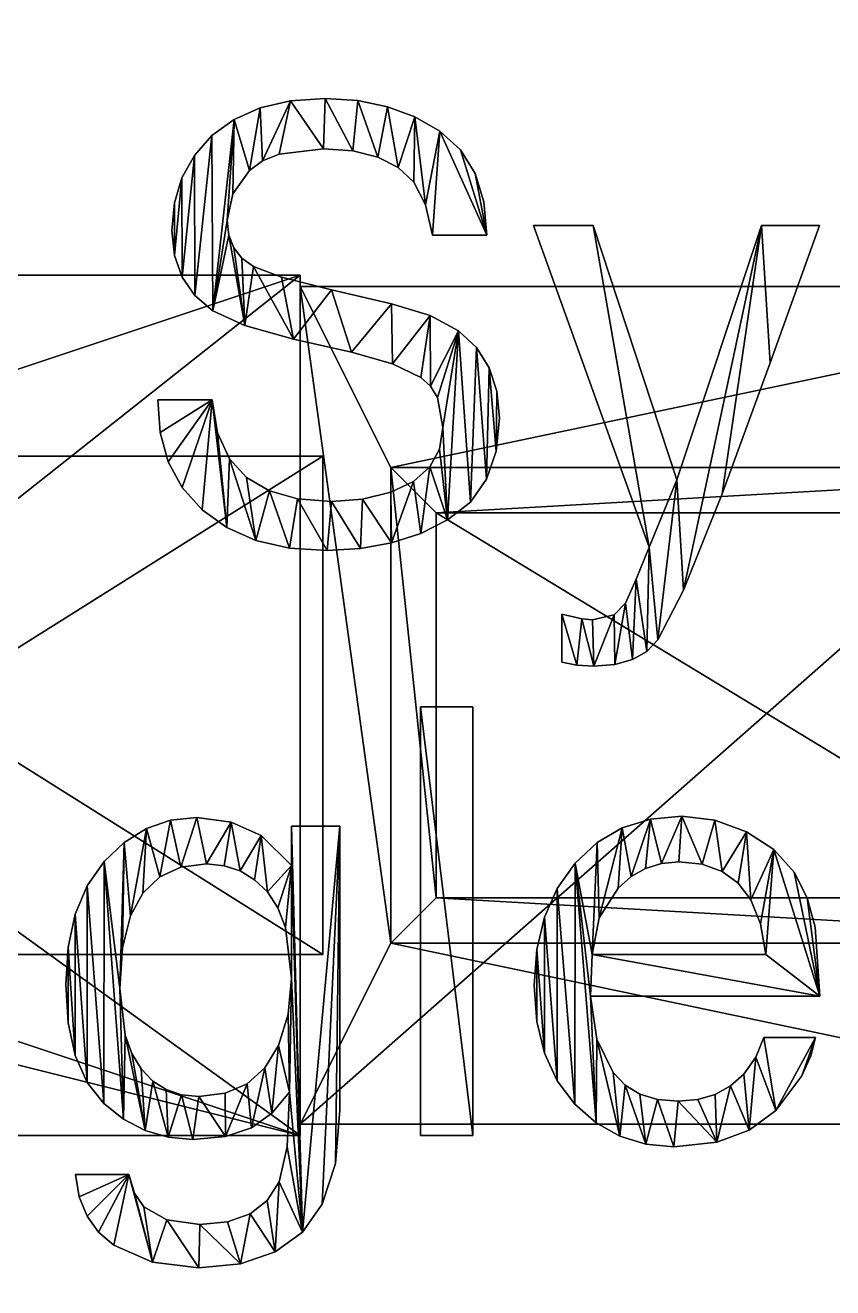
# Model space of a CAD drawing. Extents: x 12 to 260, y 24 to 184.
# Drawn here: x 50.24 to 68.06, y 84.11 to 111.98 of the extents above; entities that cross this region are included whole.
import ezdxf

# ---------------------------------------------------------------- set-up
doc = ezdxf.new("R2010")
doc.units = 0
doc.layers.get('0').update_dxf_attribs({"color": 13, "linetype": 'CONTINUOUS'})

# ---------------------------------------------------------------- blocks, each defined once
blk = doc.blocks.new('BUILD_BOX')
at = {"color": 254}
mesh = blk.add_polyface(dxfattribs=at)
corners = [(248.92, 0), (0, 160.02), (0, 0), (248.92, 160.02)]
mesh.append_faces([[corners[k] for k in face] for face in [(0, 1, 2), (1, 0, 3)]], dxfattribs={"vtx0": -1, "color": 254})
blk = doc.blocks.new('3D_PRINTER_BUILD_VOLUME')
blk.add_blockref('BUILD_BOX', (0, 0))
blk = doc.blocks.new('GROUP_1')
for p, q in [((0, 18.5, 2), (21, 18.5, 2)), ((0, 0, 2), (0, 18.5, 2)), ((0, 18.5), (21, 18.5)), ((0, 18.5), (0, 18.5, 2)), ((0, 0), (0, 18.5)), ((21, 18.5, 2), (21, 0, 2)), ((21, 18.5), (21, 18.5, 2)), ((21, 18.5), (21, 0)), ((2, 14.5, 2), (20.5, 14.5, 2)), ((2, 4, 2), (2, 14.5, 2)), ((2, 14.5, 3), (20.5, 14.5, 3)), ((2, 4, 3), (2, 14.5, 3)), ((2, 14.5, 2), (2, 14.5, 3)), ((20.5, 14.5, 2), (20.5, 4, 2)), ((20.5, 14.5, 3), (20.5, 4, 3)), ((20.5, 14.5, 2), (20.5, 14.5, 3)), ((3, 13.5, 3), (17, 13.5, 3)), ((3, 13.5, 3), (3, 13.5, 4.5)), ((3, 13.5, 4.5), (17, 13.5, 4.5)), ((3, 5, 3), (3, 13.5, 3)), ((3, 5, 4.5), (3, 13.5, 4.5)), ((17, 13.5, 3), (17, 13.5, 4.5)), ((17, 13.5, 3), (17, 5, 3)), ((17, 13.5, 4.5), (17, 5, 4.5)), ((20, 13.5, 5), (18, 13.5, 5)), ((18, 13.5, 5), (18, 6, 5)), ((18, 13.5, 3), (18, 6, 3)), ((18, 13.5, 3), (18, 13.5, 5)), ((20, 13.5, 3), (18, 13.5, 3)), ((20, 6, 5), (20, 13.5, 5)), ((20, 13.5, 3), (20, 13.5, 5)), ((20, 6, 3), (20, 13.5, 3)), ((18, 6, 5), (20, 6, 5)), ((18, 6, 3), (18, 6, 5)), ((18, 6, 3), (20, 6, 3)), ((20, 6, 3), (20, 6, 5)), ((17, 5, 3), (3, 5, 3)), ((17, 5, 4.5), (3, 5, 4.5)), ((3, 5, 3), (3, 5, 4.5)), ((17, 5, 3), (17, 5, 4.5)), ((20.5, 4, 2), (2, 4, 2)), ((20.5, 4, 3), (2, 4, 3)), ((2, 4, 2), (2, 4, 3)), ((20.5, 4, 2), (20.5, 4, 3)), ((21, 0, 2), (0, 0, 2)), ((21, 0), (0, 0)), ((0, 0), (0, 0, 2)), ((21, 0), (21, 0, 2))]:
    blk.add_line(p, q)
mesh = blk.add_polyface()
corners = [(0, 0, 2), (2, 4, 2), (0, 18.5, 2), (21, 0, 2), (20.5, 4, 2), (20.5, 14.5, 2), (2, 14.5, 2), (21, 18.5, 2)]
mesh.append_faces([[corners[k] for k in face] for face in [(0, 1, 2), (1, 3, 4), (4, 3, 5), (2, 6, 7), (6, 2, 1), (7, 5, 3)]], dxfattribs={"vtx0": -1, "vtx1": -1})
mesh.append_faces([[corners[k] for k in face] for face in [(1, 0, 3), (7, 6, 5)]], dxfattribs={"vtx0": -1, "vtx2": -1})
mesh = blk.add_polyface()
corners = [(0, 18.5, 2), (21, 18.5), (0, 18.5), (21, 18.5, 2)]
mesh.append_faces([[corners[k] for k in face] for face in [(0, 1, 2), (1, 0, 3)]], dxfattribs={"vtx0": -1})
mesh = blk.add_polyface()
corners = [(0, 18.5, 2), (0, 0), (0, 0, 2), (0, 18.5)]
mesh.append_faces([[corners[k] for k in face] for face in [(0, 1, 2), (1, 0, 3)]], dxfattribs={"vtx0": -1})
mesh = blk.add_polyface()
corners = [(21, 18.5), (0, 0), (0, 18.5), (21, 0)]
mesh.append_faces([[corners[k] for k in face] for face in [(0, 1, 2), (1, 0, 3)]], dxfattribs={"vtx0": -1})
mesh = blk.add_polyface()
corners = [(21, 18.5), (21, 0, 2), (21, 0), (21, 18.5, 2)]
mesh.append_faces([[corners[k] for k in face] for face in [(0, 1, 2), (1, 0, 3)]], dxfattribs={"vtx0": -1})
mesh = blk.add_polyface()
corners = [(2, 4, 3), (3, 5, 3), (2, 14.5, 3), (20.5, 4, 3), (17, 5, 3), (18, 6, 3), (17, 13.5, 3), (20, 6, 3), (20, 13.5, 3), (3, 13.5, 3), (20.5, 14.5, 3), (18, 13.5, 3)]
mesh.append_faces([[corners[k] for k in face] for face in [(0, 1, 2), (1, 3, 4), (4, 5, 6), (5, 3, 7), (7, 3, 8), (2, 9, 10), (9, 2, 1), (11, 6, 5), (10, 8, 3)]], dxfattribs={"vtx0": -1, "vtx1": -1})
mesh.append_faces([[corners[k] for k in face] for face in [(4, 3, 5), (10, 6, 11)]], dxfattribs={"vtx0": -1, "vtx1": -1, "vtx2": -1})
mesh.append_faces([[corners[k] for k in face] for face in [(1, 0, 3), (10, 9, 6), (10, 11, 8)]], dxfattribs={"vtx0": -1, "vtx2": -1})
mesh = blk.add_polyface()
corners = [(2, 14.5, 3), (20.5, 14.5, 2), (2, 14.5, 2), (20.5, 14.5, 3)]
mesh.append_faces([[corners[k] for k in face] for face in [(0, 1, 2), (1, 0, 3)]], dxfattribs={"vtx0": -1})
mesh = blk.add_polyface()
corners = [(2, 14.5, 3), (2, 4, 2), (2, 4, 3), (2, 14.5, 2)]
mesh.append_faces([[corners[k] for k in face] for face in [(0, 1, 2), (1, 0, 3)]], dxfattribs={"vtx0": -1})
mesh = blk.add_polyface()
corners = [(20.5, 14.5, 2), (20.5, 4, 3), (20.5, 4, 2), (20.5, 14.5, 3)]
mesh.append_faces([[corners[k] for k in face] for face in [(0, 1, 2), (1, 0, 3)]], dxfattribs={"vtx0": -1})
mesh = blk.add_polyface()
corners = [(3, 13.5, 4.5), (17, 13.5, 3), (3, 13.5, 3), (17, 13.5, 4.5)]
mesh.append_faces([[corners[k] for k in face] for face in [(0, 1, 2), (1, 0, 3)]], dxfattribs={"vtx0": -1})
mesh = blk.add_polyface()
corners = [(3, 13.5, 4.5), (3, 5, 3), (3, 5, 4.5), (3, 13.5, 3)]
mesh.append_faces([[corners[k] for k in face] for face in [(0, 1, 2), (1, 0, 3)]], dxfattribs={"vtx0": -1})
mesh = blk.add_polyface()
corners = [(17, 5, 4.5), (3, 13.5, 4.5), (3, 5, 4.5), (17, 13.5, 4.5)]
mesh.append_faces([[corners[k] for k in face] for face in [(0, 1, 2), (1, 0, 3)]], dxfattribs={"vtx0": -1})
mesh = blk.add_polyface()
corners = [(17, 13.5, 3), (17, 5, 4.5), (17, 5, 3), (17, 13.5, 4.5)]
mesh.append_faces([[corners[k] for k in face] for face in [(0, 1, 2), (1, 0, 3)]], dxfattribs={"vtx0": -1})
mesh = blk.add_polyface()
corners = [(20, 6, 5), (18, 13.5, 5), (18, 6, 5), (20, 13.5, 5)]
mesh.append_faces([[corners[k] for k in face] for face in [(0, 1, 2), (1, 0, 3)]], dxfattribs={"vtx0": -1})
mesh = blk.add_polyface()
corners = [(18, 13.5, 5), (18, 6, 3), (18, 6, 5), (18, 13.5, 3)]
mesh.append_faces([[corners[k] for k in face] for face in [(0, 1, 2), (1, 0, 3)]], dxfattribs={"vtx0": -1})
mesh = blk.add_polyface()
corners = [(18, 13.5, 5), (20, 13.5, 3), (18, 13.5, 3), (20, 13.5, 5)]
mesh.append_faces([[corners[k] for k in face] for face in [(0, 1, 2), (1, 0, 3)]], dxfattribs={"vtx0": -1})
mesh = blk.add_polyface()
corners = [(20, 13.5, 3), (20, 6, 5), (20, 6, 3), (20, 13.5, 5)]
mesh.append_faces([[corners[k] for k in face] for face in [(0, 1, 2), (1, 0, 3)]], dxfattribs={"vtx0": -1})
mesh = blk.add_polyface()
corners = [(20, 6, 5), (18, 6, 3), (20, 6, 3), (18, 6, 5)]
mesh.append_faces([[corners[k] for k in face] for face in [(0, 1, 2), (1, 0, 3)]], dxfattribs={"vtx0": -1})
mesh = blk.add_polyface()
corners = [(17, 5, 4.5), (3, 5, 3), (17, 5, 3), (3, 5, 4.5)]
mesh.append_faces([[corners[k] for k in face] for face in [(0, 1, 2), (1, 0, 3)]], dxfattribs={"vtx0": -1})
mesh = blk.add_polyface()
corners = [(20.5, 4, 3), (2, 4, 2), (20.5, 4, 2), (2, 4, 3)]
mesh.append_faces([[corners[k] for k in face] for face in [(0, 1, 2), (1, 0, 3)]], dxfattribs={"vtx0": -1})
mesh = blk.add_polyface()
corners = [(21, 0, 2), (0, 0), (21, 0), (0, 0, 2)]
mesh.append_faces([[corners[k] for k in face] for face in [(0, 1, 2), (1, 0, 3)]], dxfattribs={"vtx0": -1})
blk = doc.blocks.new('GROUP_2')
at = {"color": 178}
for p, q in [((23.79, 22.846, 0.051), (24.553, 22.897, 0.051)), ((24.553, 22.897, 0.051), (25.269, 22.852, 0.051)), ((22.54, 22.437, 0.051), (23.119, 22.692, 0.051)), ((23.119, 22.692, 0.051), (23.79, 22.846, 0.051)), ((25.269, 22.852, 0.051), (25.929, 22.717, 0.051)), ((25.929, 22.717, 0.051), (26.533, 22.493, 0.051)), ((22.053, 22.079, 0.051), (22.54, 22.437, 0.051)), ((26.533, 22.493, 0.051), (27.082, 22.179, 0.051)), ((21.667, 21.641, 0.051), (22.053, 22.079, 0.051)), ((27.082, 22.179, 0.051), (27.537, 21.766, 0.051)), ((24.514, 21.789, 0.051), (23.54, 21.67, 0.051)), ((25.165, 21.743, 0.051), (24.514, 21.789, 0.051)), ((25.714, 21.604, 0.051), (25.165, 21.743, 0.051)), ((27.537, 21.766, 0.051), (27.862, 21.245, 0.051)), ((21.391, 21.146, 0.051), (21.667, 21.641, 0.051)), ((23.172, 21.521, 0.051), (22.884, 21.312, 0.051)), ((23.54, 21.67, 0.051), (23.172, 21.521, 0.051)), ((26.161, 21.372, 0.051), (25.714, 21.604, 0.051)), ((22.884, 21.312, 0.051), (22.512, 20.797, 0.051)), ((26.505, 21.048, 0.051), (26.161, 21.372, 0.051)), ((27.862, 21.245, 0.051), (28.057, 20.617, 0.051)), ((21.226, 20.594, 0.051), (21.391, 21.146, 0.051)), ((26.766, 20.554, 0.051), (26.505, 21.048, 0.051)), ((22.512, 20.797, 0.051), (22.388, 20.204, 0.051)), ((21.17, 19.985, 0.051), (21.226, 20.594, 0.051)), ((26.917, 19.882, 0.051), (26.766, 20.554, 0.051)), ((28.057, 20.617, 0.051), (28.122, 19.882, 0.051)), ((22.388, 20.204, 0.051), (22.424, 19.879, 0.051)), ((31.704, 12.995, 0.051), (29.153, 20.094, 0.051)), ((29.153, 20.094, 0.051), (30.467, 20.094, 0.051)), ((30.467, 20.094, 0.051), (32.316, 14.477, 0.051)), ((32.316, 14.477, 0.051), (34.178, 20.094, 0.051)), ((34.178, 20.094, 0.051), (35.46, 20.094, 0.051)), ((21.227, 19.432, 0.051), (21.17, 19.985, 0.051)), ((22.424, 19.879, 0.051), (22.533, 19.602, 0.051)), ((28.122, 19.882, 0.051), (26.917, 19.882, 0.051)), ((22.533, 19.602, 0.051), (22.714, 19.371, 0.051)), ((21.396, 18.953, 0.051), (21.227, 19.432, 0.051)), ((22.714, 19.371, 0.051), (22.968, 19.186, 0.051)), ((21.678, 18.546, 0.051), (21.396, 18.953, 0.051)), ((22.072, 18.213, 0.051), (21.678, 18.546, 0.051)), ((26.866, 18.109, 0.051), (27.497, 17.769, 0.051)), ((27.497, 17.769, 0.051), (27.892, 17.399, 0.051)), ((27.892, 17.399, 0.051), (28.174, 16.955, 0.051)), ((26.877, 16.546, 0.051), (26.666, 16.738, 0.051)), ((28.174, 16.955, 0.051), (28.343, 16.436, 0.051)), ((27.028, 16.298, 0.051), (26.877, 16.546, 0.051)), ((20.909, 15.521, 0.051), (20.855, 16.248, 0.051)), ((20.855, 16.248, 0.051), (22.06, 16.248, 0.051)), ((22.06, 16.248, 0.051), (22.177, 15.519, 0.051)), ((27.149, 15.636, 0.051), (27.028, 16.298, 0.051)), ((28.343, 16.436, 0.051), (28.399, 15.842, 0.051)), ((27.077, 15.16, 0.051), (27.149, 15.636, 0.051)), ((28.399, 15.842, 0.051), (28.328, 15.112, 0.051)), ((21.09, 14.874, 0.051), (20.909, 15.521, 0.051)), ((22.177, 15.519, 0.051), (22.44, 14.94, 0.051)), ((26.862, 14.763, 0.051), (27.077, 15.16, 0.051)), ((28.328, 15.112, 0.051), (28.113, 14.494, 0.051)), ((21.398, 14.307, 0.051), (21.09, 14.874, 0.051)), ((22.44, 14.94, 0.051), (22.819, 14.529, 0.051)), ((22.819, 14.529, 0.051), (23.321, 14.235, 0.051)), ((26.504, 14.445, 0.051), (26.862, 14.763, 0.051)), ((21.834, 13.819, 0.051), (21.398, 14.307, 0.051)), ((23.321, 14.235, 0.051), (23.944, 14.059, 0.051)), ((26.002, 14.206, 0.051), (26.504, 14.445, 0.051)), ((28.113, 14.494, 0.051), (27.756, 13.988, 0.051)), ((23.944, 14.059, 0.051), (24.688, 14, 0.051)), ((24.688, 14, 0.051), (25.377, 14.051, 0.051)), ((25.377, 14.051, 0.051), (26.002, 14.206, 0.051)), ((27.756, 13.988, 0.051), (27.255, 13.594, 0.051)), ((22.381, 13.425, 0.051), (21.834, 13.819, 0.051)), ((23.024, 13.143, 0.051), (22.381, 13.425, 0.051)), ((27.255, 13.594, 0.051), (26.661, 13.298, 0.051)), ((23.763, 12.974, 0.051), (23.024, 13.143, 0.051)), ((26.661, 13.298, 0.051), (26.019, 13.087, 0.051)), ((24.598, 12.917, 0.051), (23.763, 12.974, 0.051)), ((25.332, 12.96, 0.051), (24.598, 12.917, 0.051)), ((26.019, 13.087, 0.051), (25.332, 12.96, 0.051)), ((31.414, 12.286, 0.051), (31.704, 12.995, 0.051)), ((31.182, 11.758, 0.051), (31.414, 12.286, 0.051)), ((30.928, 11.497, 0.051), (31.182, 11.758, 0.051)), ((29.778, 10.456, 0.051), (29.778, 11.513, 0.051)), ((29.778, 11.513, 0.051), (30.216, 11.41, 0.051)), ((30.454, 11.391, 0.051), (30.928, 11.497, 0.051)), ((30.216, 11.41, 0.051), (30.454, 11.391, 0.051)), ((31.897, 10.946, 0.051), (31.654, 10.692, 0.051)), ((31.654, 10.692, 0.051), (31.337, 10.511, 0.051)), ((30.103, 10.385, 0.051), (29.778, 10.456, 0.051)), ((30.48, 10.366, 0.051), (30.103, 10.385, 0.051)), ((30.945, 10.402, 0.051), (30.48, 10.366, 0.051)), ((31.337, 10.511, 0.051), (30.945, 10.402, 0.051)), ((26.653, 9.464, 0.051), (27.813, 9.464, 0.051)), ((26.653, 0, 0.051), (26.653, 9.464, 0.051)), ((27.813, 9.464, 0.051), (27.813, 0, 0.051)), ((21.141, 6.962, 0.051), (21.718, 7.022, 0.051)), ((21.718, 7.022, 0.051), (22.479, 6.923, 0.051)), ((31.109, 6.795, 0.051), (31.733, 6.99, 0.051)), ((31.733, 6.99, 0.051), (32.426, 7.055, 0.051)), ((32.426, 7.055, 0.051), (33.149, 6.968, 0.051)), ((20.118, 6.475, 0.051), (20.608, 6.779, 0.051)), ((20.608, 6.779, 0.051), (21.141, 6.962, 0.051)), ((22.479, 6.923, 0.051), (23.136, 6.623, 0.051)), ((23.806, 5.966, 0.051), (23.806, 6.836, 0.051)), ((23.806, 6.836, 0.051), (24.875, 6.836, 0.051)), ((30.554, 6.471, 0.051), (31.109, 6.795, 0.051)), ((33.149, 6.968, 0.051), (33.85, 6.71, 0.051)), ((33.85, 6.71, 0.051), (34.457, 6.315, 0.051)), ((19.673, 6.05, 0.051), (20.118, 6.475, 0.051)), ((23.136, 6.623, 0.051), (23.806, 5.966, 0.051)), ((30.068, 6.017, 0.051), (30.554, 6.471, 0.051)), ((34.457, 6.315, 0.051), (34.9, 5.818, 0.051)), ((19.302, 5.516, 0.051), (19.673, 6.05, 0.051)), ((21.367, 5.926, 0.051), (20.9, 5.711, 0.051)), ((21.931, 5.998, 0.051), (21.367, 5.926, 0.051)), ((22.322, 5.959, 0.051), (21.931, 5.998, 0.051)), ((22.677, 5.843, 0.051), (22.322, 5.959, 0.051)), ((29.673, 5.46, 0.051), (30.068, 6.017, 0.051)), ((31.621, 5.899, 0.051), (31.302, 5.719, 0.051)), ((31.972, 6.007, 0.051), (31.621, 5.899, 0.051)), ((32.355, 6.043, 0.051), (31.972, 6.007, 0.051)), ((32.873, 5.991, 0.051), (32.355, 6.043, 0.051)), ((33.31, 5.834, 0.051), (32.873, 5.991, 0.051)), ((20.9, 5.711, 0.051), (20.53, 5.353, 0.051)), ((22.995, 5.65, 0.051), (22.677, 5.843, 0.051)), ((23.278, 5.38, 0.051), (22.995, 5.65, 0.051)), ((31.302, 5.719, 0.051), (31.015, 5.467, 0.051)), ((33.668, 5.572, 0.051), (33.31, 5.834, 0.051)), ((34.9, 5.818, 0.051), (35.19, 5.252, 0.051)), ((19.037, 4.887, 0.051), (19.302, 5.516, 0.051)), ((20.53, 5.353, 0.051), (20.256, 4.851, 0.051)), ((23.509, 5.029, 0.051), (23.278, 5.38, 0.051)), ((29.392, 4.824, 0.051), (29.673, 5.46, 0.051)), ((31.015, 5.467, 0.051), (30.601, 4.812, 0.051)), ((33.946, 5.206, 0.051), (33.668, 5.572, 0.051)), ((23.674, 4.595, 0.051), (23.509, 5.029, 0.051)), ((34.157, 4.679, 0.051), (33.946, 5.206, 0.051)), ((18.879, 4.163, 0.051), (19.037, 4.887, 0.051)), ((20.256, 4.851, 0.051), (20.077, 4.144, 0.051)), ((29.222, 4.11, 0.051), (29.392, 4.824, 0.051)), ((30.601, 4.812, 0.051), (30.442, 4.001, 0.051)), ((34.275, 4.001, 0.051), (34.157, 4.679, 0.051)), ((29.166, 3.318, 0.051), (29.222, 4.11, 0.051)), ((30.442, 4.001, 0.051), (34.275, 4.001, 0.051)), ((29.222, 2.521, 0.051), (29.166, 3.318, 0.051)), ((35.467, 3.08, 0.051), (30.409, 3.08, 0.051)), ((23.522, 1.991, 0.051), (23.735, 2.682, 0.051)), ((29.39, 1.818, 0.051), (29.222, 2.521, 0.051)), ((19.036, 1.768, 0.051), (18.878, 2.491, 0.051)), ((20.136, 2.22, 0.051), (20.284, 1.811, 0.051)), ((23.222, 1.497, 0.051), (23.522, 1.991, 0.051)), ((34.056, 1.735, 0.051), (34.23, 2.165, 0.051)), ((34.23, 2.165, 0.051), (35.37, 2.165, 0.051)), ((35.37, 2.165, 0.051), (35.273, 1.763, 0.051)), ((19.299, 1.175, 0.051), (19.036, 1.768, 0.051)), ((20.284, 1.811, 0.051), (20.491, 1.472, 0.051)), ((29.67, 1.208, 0.051), (29.39, 1.818, 0.051)), ((33.792, 1.359, 0.051), (34.056, 1.735, 0.051)), ((35.273, 1.763, 0.051), (35.071, 1.318, 0.051)), ((20.491, 1.472, 0.051), (20.748, 1.206, 0.051)), ((22.828, 1.145, 0.051), (23.222, 1.497, 0.051)), ((30.906, 1.395, 0.051), (31.169, 1.117, 0.051)), ((19.666, 0.712, 0.051), (19.299, 1.175, 0.051)), ((20.748, 1.206, 0.051), (21.046, 1.016, 0.051)), ((22.342, 0.934, 0.051), (22.828, 1.145, 0.051)), ((30.062, 0.693, 0.051), (29.67, 1.208, 0.051)), ((31.169, 1.117, 0.051), (31.497, 0.919, 0.051)), ((33.498, 1.097, 0.051), (33.792, 1.359, 0.051)), ((21.046, 1.016, 0.051), (21.384, 0.901, 0.051)), ((21.384, 0.901, 0.051), (21.764, 0.863, 0.051)), ((21.764, 0.863, 0.051), (22.342, 0.934, 0.051)), ((23.761, 0.96, 0.051), (23.377, 0.499, 0.051)), ((31.497, 0.919, 0.051), (31.888, 0.8, 0.051)), ((32.774, 0.798, 0.051), (33.159, 0.91, 0.051)), ((33.159, 0.91, 0.051), (33.498, 1.097, 0.051)), ((20.104, 0.364, 0.051), (19.666, 0.712, 0.051)), ((30.534, 0.282, 0.051), (30.062, 0.693, 0.051)), ((31.888, 0.8, 0.051), (32.342, 0.76, 0.051)), ((32.342, 0.76, 0.051), (32.774, 0.798, 0.051)), ((20.577, 0.115, 0.051), (20.104, 0.364, 0.051)), ((23.377, 0.499, 0.051), (22.923, 0.174, 0.051)), ((31.055, -0.01, 0.051), (30.534, 0.282, 0.051)), ((21.085, -0.034, 0.051), (20.577, 0.115, 0.051)), ((22.923, 0.174, 0.051), (22.355, -0.019, 0.051)), ((21.628, -0.084, 0.051), (21.085, -0.034, 0.051)), ((22.355, -0.019, 0.051), (21.628, -0.084, 0.051)), ((27.813, 0, 0.051), (26.653, 0, 0.051)), ((31.626, -0.186, 0.051), (31.055, -0.01, 0.051)), ((32.246, -0.245, 0.051), (31.626, -0.186, 0.051)), ((19.125, -1.353, 0.051), (19.038, -0.857, 0.051)), ((19.038, -0.857, 0.051), (20.217, -0.857, 0.051)), ((20.217, -0.857, 0.051), (20.343, -1.268, 0.051)), ((23.271, -1.429, 0.051), (23.535, -1.018, 0.051)), ((19.296, -1.779, 0.051), (19.125, -1.353, 0.051)), ((20.343, -1.268, 0.051), (20.552, -1.572, 0.051)), ((20.552, -1.572, 0.051), (21.058, -1.862, 0.051)), ((22.893, -1.723, 0.051), (23.271, -1.429, 0.051)), ((19.55, -2.134, 0.051), (19.296, -1.779, 0.051)), ((21.058, -1.862, 0.051), (21.789, -1.959, 0.051)), ((21.789, -1.959, 0.051), (22.399, -1.9, 0.051)), ((22.399, -1.9, 0.051), (22.893, -1.723, 0.051)), ((19.889, -2.419, 0.051), (19.55, -2.134, 0.051)), ((24.048, -2.128, 0.051), (23.447, -2.567, 0.051))]:
    blk.add_line(p, q, dxfattribs=at)
for p, q in [((0, 19), (24, 19)), ((0, 19, 2), (24, 19, 2)), ((24, 19), (24, 19, 2)), ((24, 19), (24, 0)), ((24, 19, 2), (24, 0, 2)), ((24, 0), (0, 0)), ((24, 0, 2), (0, 0, 2)), ((24, 0), (24, 0, 2))]:
    blk.add_line(p, q)
for points in [[(35.46, 20.094, 0.051), (34.371, 17.066, 0.051), (33.315, 14.167, 0.051), (32.458, 12.041, 0.051), (31.897, 10.946, 0.051)], [(22.968, 19.186, 0.051), (23.588, 18.954, 0.051), (24.688, 18.671, 0.051), (26.015, 18.368, 0.051), (26.866, 18.109, 0.051)], [(26.666, 16.738, 0.051), (26.038, 17.039, 0.051), (25.133, 17.298, 0.051), (23.851, 17.588, 0.051), (22.778, 17.886, 0.051), (22.072, 18.213, 0.051)], [(24.875, 6.836, 0.051), (24.875, 0.56, 0.051), (24.779, -0.615, 0.051), (24.489, -1.514, 0.051), (24.048, -2.128, 0.051)], [(35.19, 5.252, 0.051), (35.364, 4.6, 0.051), (35.467, 3.08, 0.051)], [(23.735, 2.682, 0.051), (23.806, 3.479, 0.051), (23.674, 4.595, 0.051)], [(18.878, 2.491, 0.051), (18.826, 3.344, 0.051), (18.879, 4.163, 0.051)], [(20.077, 4.144, 0.051), (20.018, 3.247, 0.051), (20.136, 2.22, 0.051)], [(30.409, 3.08, 0.051), (30.55, 2.133, 0.051), (30.906, 1.395, 0.051)], [(35.071, 1.318, 0.051), (34.501, 0.554, 0.051), (33.909, 0.122, 0.051)], [(23.535, -1.018, 0.051), (23.714, -0.246, 0.051), (23.761, 0.96, 0.051)], [(33.909, 0.122, 0.051), (33.193, -0.142, 0.051), (32.246, -0.245, 0.051)], [(23.447, -2.567, 0.051), (22.685, -2.831, 0.051), (21.764, -2.919, 0.051), (20.738, -2.794, 0.051), (19.889, -2.419, 0.051)]]:
    blk.add_polyline3d(points, dxfattribs=at)
mesh = blk.add_polyface(dxfattribs=at)
corners = [(20.909, 15.521, 0.051), (22.06, 16.248, 0.051), (20.855, 16.248, 0.051), (21.09, 14.874, 0.051), (21.398, 14.307, 0.051), (21.834, 13.819, 0.051), (22.381, 13.425, 0.051), (22.177, 15.519, 0.051), (22.44, 14.94, 0.051), (23.024, 13.143, 0.051), (22.819, 14.529, 0.051), (23.321, 14.235, 0.051), (23.763, 12.974, 0.051), (23.944, 14.059, 0.051), (24.598, 12.917, 0.051), (24.688, 14, 0.051), (25.332, 12.96, 0.051), (25.377, 14.051, 0.051), (26.019, 13.087, 0.051), (26.002, 14.206, 0.051), (26.504, 14.445, 0.051), (26.661, 13.298, 0.051), (26.862, 14.763, 0.051), (27.255, 13.594, 0.051), (27.077, 15.16, 0.051), (27.149, 15.636, 0.051), (22.072, 18.213, 0.051), (22.424, 19.879, 0.051), (22.388, 20.204, 0.051), (22.778, 17.886, 0.051), (22.533, 19.602, 0.051), (22.714, 19.371, 0.051), (22.968, 19.186, 0.051), (23.851, 17.588, 0.051), (23.588, 18.954, 0.051), (24.688, 18.671, 0.051), (25.133, 17.298, 0.051), (26.015, 18.368, 0.051), (26.038, 17.039, 0.051), (26.866, 18.109, 0.051), (26.666, 16.738, 0.051), (26.877, 16.546, 0.051), (27.497, 17.769, 0.051), (27.028, 16.298, 0.051), (27.756, 13.988, 0.051), (27.892, 17.399, 0.051), (28.113, 14.494, 0.051), (28.174, 16.955, 0.051), (28.328, 15.112, 0.051), (28.343, 16.436, 0.051), (28.399, 15.842, 0.051), (21.227, 19.432, 0.051), (21.226, 20.594, 0.051), (21.17, 19.985, 0.051), (21.391, 21.146, 0.051), (21.396, 18.953, 0.051), (21.667, 21.641, 0.051), (21.678, 18.546, 0.051), (22.053, 22.079, 0.051), (22.54, 22.437, 0.051), (22.512, 20.797, 0.051), (22.884, 21.312, 0.051), (23.119, 22.692, 0.051), (23.172, 21.521, 0.051), (23.79, 22.846, 0.051), (23.54, 21.67, 0.051), (24.514, 21.789, 0.051), (24.553, 22.897, 0.051), (25.165, 21.743, 0.051), (25.269, 22.852, 0.051), (25.714, 21.604, 0.051), (25.929, 22.717, 0.051), (26.161, 21.372, 0.051), (26.533, 22.493, 0.051), (26.505, 21.048, 0.051), (26.766, 20.554, 0.051), (27.082, 22.179, 0.051), (26.917, 19.882, 0.051), (28.122, 19.882, 0.051), (27.537, 21.766, 0.051), (27.862, 21.245, 0.051), (28.057, 20.617, 0.051)]
mesh.append_faces([[corners[k] for k in face] for face in [(0, 1, 2), (49, 48, 50), (51, 52, 53), (80, 78, 81)]], dxfattribs={"vtx0": -1, "color": 178})
mesh.append_faces([[corners[k] for k in face] for face in [(1, 6, 7), (7, 6, 8), (8, 9, 10), (10, 9, 11), (11, 12, 13), (13, 14, 15), (15, 16, 17), (17, 18, 19), (19, 18, 20), (20, 21, 22), (22, 23, 24), (24, 23, 25), (27, 29, 30), (30, 29, 31), (31, 29, 32), (32, 33, 34), (34, 33, 35), (35, 36, 37), (37, 38, 39), (39, 41, 42), (42, 44, 45), (45, 46, 47), (47, 48, 49), (52, 51, 54), (54, 55, 56), (56, 57, 58), (58, 26, 59), (59, 61, 62), (62, 63, 64), (64, 66, 67), (67, 68, 69), (69, 70, 71), (71, 72, 73), (73, 75, 76), (76, 78, 79), (79, 78, 80)]], dxfattribs={"vtx0": -1, "vtx1": -1, "color": 178})
mesh.append_faces([[corners[k] for k in face] for face in [(42, 25, 23), (59, 26, 28)]], dxfattribs={"vtx0": -1, "vtx1": -1, "vtx2": -1, "color": 178})
mesh.append_faces([[corners[k] for k in face] for face in [(1, 0, 3), (1, 3, 4), (1, 4, 5), (1, 5, 6), (8, 6, 9), (11, 9, 12), (13, 12, 14), (15, 14, 16), (17, 16, 18), (20, 18, 21), (22, 21, 23), (26, 27, 28), (27, 26, 29), (32, 29, 33), (35, 33, 36), (37, 36, 38), (39, 38, 40), (39, 40, 41), (42, 41, 43), (42, 43, 25), (42, 23, 44), (45, 44, 46), (47, 46, 48), (54, 51, 55), (56, 55, 57), (58, 57, 26), (59, 28, 60), (59, 60, 61), (62, 61, 63), (64, 63, 65), (64, 65, 66), (67, 66, 68), (69, 68, 70), (71, 70, 72), (73, 72, 74), (73, 74, 75), (76, 75, 77), (76, 77, 78)]], dxfattribs={"vtx0": -1, "vtx2": -1, "color": 178})
mesh = blk.add_polyface(dxfattribs=at)
corners = [(30.103, 10.385, 0.051), (29.778, 11.513, 0.051), (29.778, 10.456, 0.051), (30.216, 11.41, 0.051), (30.48, 10.366, 0.051), (30.454, 11.391, 0.051), (30.928, 11.497, 0.051), (30.945, 10.402, 0.051), (31.182, 11.758, 0.051), (31.337, 10.511, 0.051), (31.414, 12.286, 0.051), (31.654, 10.692, 0.051), (31.704, 12.995, 0.051), (31.897, 10.946, 0.051), (30.467, 20.094, 0.051), (29.153, 20.094, 0.051), (32.316, 14.477, 0.051), (32.458, 12.041, 0.051), (34.178, 20.094, 0.051), (33.315, 14.167, 0.051), (34.371, 17.066, 0.051), (35.46, 20.094, 0.051)]
mesh.append_faces([[corners[k] for k in face] for face in [(0, 1, 2), (12, 14, 15), (18, 20, 21)]], dxfattribs={"vtx0": -1, "color": 178})
mesh.append_faces([[corners[k] for k in face] for face in [(1, 0, 3), (3, 4, 5), (5, 4, 6), (6, 7, 8), (8, 9, 10), (10, 11, 12), (14, 12, 16), (16, 17, 18)]], dxfattribs={"vtx0": -1, "vtx1": -1, "color": 178})
mesh.append_faces([[corners[k] for k in face] for face in [(16, 12, 13)]], dxfattribs={"vtx0": -1, "vtx1": -1, "vtx2": -1, "color": 178})
mesh.append_faces([[corners[k] for k in face] for face in [(3, 0, 4), (6, 4, 7), (8, 7, 9), (10, 9, 11), (12, 11, 13), (16, 13, 17), (18, 17, 19), (18, 19, 20)]], dxfattribs={"vtx0": -1, "vtx2": -1, "color": 178})
mesh = blk.add_polyface()
corners = [(0, 19, 2), (24, 19), (0, 19), (24, 19, 2)]
mesh.append_faces([[corners[k] for k in face] for face in [(0, 1, 2), (1, 0, 3)]], dxfattribs={"vtx0": -1})
mesh = blk.add_polyface()
corners = [(24, 19), (0, 0), (0, 19), (24, 0)]
mesh.append_faces([[corners[k] for k in face] for face in [(0, 1, 2), (1, 0, 3)]], dxfattribs={"vtx0": -1})
mesh = blk.add_polyface()
corners = [(24, 0, 2), (0, 6, 2), (0, 0, 2), (6, 6, 2), (6, 13, 2), (0, 19, 2), (0, 13, 2), (24, 19, 2)]
mesh.append_faces([[corners[k] for k in face] for face in [(0, 1, 2), (4, 5, 6)]], dxfattribs={"vtx0": -1})
mesh.append_faces([[corners[k] for k in face] for face in [(1, 0, 3), (3, 0, 4), (5, 4, 7), (7, 4, 0)]], dxfattribs={"vtx0": -1, "vtx1": -1})
mesh = blk.add_polyface()
corners = [(24, 19), (24, 0, 2), (24, 0), (24, 19, 2)]
mesh.append_faces([[corners[k] for k in face] for face in [(0, 1, 2), (1, 0, 3)]], dxfattribs={"vtx0": -1})
mesh = blk.add_polyface(dxfattribs=at)
corners = [(27.813, 0, 0.051), (26.653, 9.464, 0.051), (26.653, 0, 0.051), (27.813, 9.464, 0.051)]
mesh.append_faces([[corners[k] for k in face] for face in [(0, 1, 2), (1, 0, 3)]], dxfattribs={"vtx0": -1, "color": 178})
mesh = blk.add_polyface(dxfattribs=at)
corners = [(19.125, -1.353, 0.051), (20.217, -0.857, 0.051), (19.038, -0.857, 0.051), (19.296, -1.779, 0.051), (19.55, -2.134, 0.051), (19.889, -2.419, 0.051), (20.738, -2.794, 0.051), (20.343, -1.268, 0.051), (20.552, -1.572, 0.051), (21.058, -1.862, 0.051), (21.764, -2.919, 0.051), (21.789, -1.959, 0.051), (22.685, -2.831, 0.051), (22.399, -1.9, 0.051), (22.893, -1.723, 0.051), (23.447, -2.567, 0.051), (23.271, -1.429, 0.051), (23.535, -1.018, 0.051), (24.048, -2.128, 0.051), (23.714, -0.246, 0.051), (23.761, 0.96, 0.051), (23.806, 3.479, 0.051), (23.806, 5.966, 0.051), (23.806, 6.836, 0.051), (24.875, 6.836, 0.051), (24.489, -1.514, 0.051), (24.779, -0.615, 0.051), (24.875, 0.56, 0.051), (20.018, 3.247, 0.051), (20.118, 6.475, 0.051), (19.673, 6.05, 0.051), (20.077, 4.144, 0.051), (20.256, 4.851, 0.051), (20.608, 6.779, 0.051), (20.53, 5.353, 0.051), (20.9, 5.711, 0.051), (21.141, 6.962, 0.051), (21.367, 5.926, 0.051), (21.718, 7.022, 0.051), (21.931, 5.998, 0.051), (22.479, 6.923, 0.051), (22.322, 5.959, 0.051), (22.677, 5.843, 0.051), (23.136, 6.623, 0.051), (22.995, 5.65, 0.051), (23.278, 5.38, 0.051), (23.509, 5.029, 0.051), (23.674, 4.595, 0.051), (18.878, 2.491, 0.051), (18.879, 4.163, 0.051), (18.826, 3.344, 0.051), (19.036, 1.768, 0.051), (19.037, 4.887, 0.051), (19.299, 1.175, 0.051), (19.302, 5.516, 0.051), (19.666, 0.712, 0.051), (20.104, 0.364, 0.051), (20.136, 2.22, 0.051), (20.577, 0.115, 0.051), (20.284, 1.811, 0.051), (20.491, 1.472, 0.051), (20.748, 1.206, 0.051), (21.085, -0.034, 0.051), (21.046, 1.016, 0.051), (21.384, 0.901, 0.051), (21.628, -0.084, 0.051), (21.764, 0.863, 0.051), (22.355, -0.019, 0.051), (22.342, 0.934, 0.051), (22.828, 1.145, 0.051), (22.923, 0.174, 0.051), (23.222, 1.497, 0.051), (23.377, 0.499, 0.051), (23.522, 1.991, 0.051), (23.735, 2.682, 0.051)]
mesh.append_faces([[corners[k] for k in face] for face in [(0, 1, 2), (24, 26, 27), (48, 49, 50)]], dxfattribs={"vtx0": -1, "color": 178})
mesh.append_faces([[corners[k] for k in face] for face in [(1, 6, 7), (7, 6, 8), (8, 6, 9), (9, 10, 11), (11, 12, 13), (13, 12, 14), (14, 15, 16), (16, 15, 17), (17, 18, 19), (19, 18, 20), (22, 18, 23), (23, 18, 24), (29, 32, 33), (33, 35, 36), (36, 37, 38), (38, 39, 40), (40, 42, 43), (43, 45, 22), (49, 51, 52), (52, 53, 54), (54, 55, 30), (28, 56, 57), (57, 58, 59), (59, 58, 60), (60, 58, 61), (61, 62, 63), (63, 62, 64), (64, 65, 66), (66, 67, 68), (68, 67, 69), (69, 70, 71), (71, 72, 73), (73, 20, 74), (74, 20, 21)]], dxfattribs={"vtx0": -1, "vtx1": -1, "color": 178})
mesh.append_faces([[corners[k] for k in face] for face in [(20, 18, 21), (21, 18, 22), (30, 56, 28)]], dxfattribs={"vtx0": -1, "vtx1": -1, "vtx2": -1, "color": 178})
mesh.append_faces([[corners[k] for k in face] for face in [(1, 0, 3), (1, 3, 4), (1, 4, 5), (1, 5, 6), (9, 6, 10), (11, 10, 12), (14, 12, 15), (17, 15, 18), (24, 18, 25), (24, 25, 26), (28, 29, 30), (29, 28, 31), (29, 31, 32), (33, 32, 34), (33, 34, 35), (36, 35, 37), (38, 37, 39), (40, 39, 41), (40, 41, 42), (43, 42, 44), (43, 44, 45), (22, 45, 46), (22, 46, 47), (22, 47, 21), (49, 48, 51), (52, 51, 53), (54, 53, 55), (30, 55, 56), (57, 56, 58), (61, 58, 62), (64, 62, 65), (66, 65, 67), (69, 67, 70), (71, 70, 72), (73, 72, 20)]], dxfattribs={"vtx0": -1, "vtx2": -1, "color": 178})
mesh = blk.add_polyface(dxfattribs=at)
corners = [(29.222, 2.521, 0.051), (29.222, 4.11, 0.051), (29.166, 3.318, 0.051), (29.39, 1.818, 0.051), (29.392, 4.824, 0.051), (29.67, 1.208, 0.051), (29.673, 5.46, 0.051), (30.062, 0.693, 0.051), (30.068, 6.017, 0.051), (30.534, 0.282, 0.051), (30.409, 3.08, 0.051), (30.55, 2.133, 0.051), (31.055, -0.01, 0.051), (30.906, 1.395, 0.051), (31.169, 1.117, 0.051), (31.626, -0.186, 0.051), (31.497, 0.919, 0.051), (31.888, 0.8, 0.051), (32.246, -0.245, 0.051), (32.342, 0.76, 0.051), (33.193, -0.142, 0.051), (32.774, 0.798, 0.051), (33.159, 0.91, 0.051), (33.498, 1.097, 0.051), (33.909, 0.122, 0.051), (33.792, 1.359, 0.051), (34.056, 1.735, 0.051), (34.501, 0.554, 0.051), (34.23, 2.165, 0.051), (35.37, 2.165, 0.051), (35.071, 1.318, 0.051), (35.273, 1.763, 0.051), (35.467, 3.08, 0.051), (30.442, 4.001, 0.051), (34.275, 4.001, 0.051), (34.457, 6.315, 0.051), (34.9, 5.818, 0.051), (35.19, 5.252, 0.051), (35.364, 4.6, 0.051), (30.554, 6.471, 0.051), (30.601, 4.812, 0.051), (31.109, 6.795, 0.051), (31.015, 5.467, 0.051), (31.302, 5.719, 0.051), (31.733, 6.99, 0.051), (31.621, 5.899, 0.051), (31.972, 6.007, 0.051), (32.426, 7.055, 0.051), (32.355, 6.043, 0.051), (32.873, 5.991, 0.051), (33.149, 6.968, 0.051), (33.31, 5.834, 0.051), (33.85, 6.71, 0.051), (33.668, 5.572, 0.051), (33.946, 5.206, 0.051), (34.157, 4.679, 0.051)]
mesh.append_faces([[corners[k] for k in face] for face in [(0, 1, 2), (29, 30, 31), (37, 32, 38)]], dxfattribs={"vtx0": -1, "color": 178})
mesh.append_faces([[corners[k] for k in face] for face in [(1, 3, 4), (4, 5, 6), (6, 7, 8), (10, 9, 11), (11, 12, 13), (13, 12, 14), (14, 15, 16), (16, 15, 17), (17, 18, 19), (19, 20, 21), (21, 20, 22), (22, 20, 23), (23, 24, 25), (25, 24, 26), (26, 27, 28), (28, 27, 29), (32, 33, 10), (33, 32, 34), (35, 32, 36), (36, 32, 37), (8, 33, 39), (39, 40, 41), (41, 43, 44), (44, 46, 47), (47, 49, 50), (50, 51, 52), (52, 54, 35)]], dxfattribs={"vtx0": -1, "vtx1": -1, "color": 178})
mesh.append_faces([[corners[k] for k in face] for face in [(8, 9, 10), (34, 32, 35), (33, 8, 10)]], dxfattribs={"vtx0": -1, "vtx1": -1, "vtx2": -1, "color": 178})
mesh.append_faces([[corners[k] for k in face] for face in [(1, 0, 3), (4, 3, 5), (6, 5, 7), (8, 7, 9), (11, 9, 12), (14, 12, 15), (17, 15, 18), (19, 18, 20), (23, 20, 24), (26, 24, 27), (29, 27, 30), (39, 33, 40), (41, 40, 42), (41, 42, 43), (44, 43, 45), (44, 45, 46), (47, 46, 48), (47, 48, 49), (50, 49, 51), (52, 51, 53), (52, 53, 54), (35, 54, 55), (35, 55, 34)]], dxfattribs={"vtx0": -1, "vtx2": -1, "color": 178})
mesh = blk.add_polyface()
corners = [(24, 0, 2), (0, 0), (24, 0), (0, 0, 2)]
mesh.append_faces([[corners[k] for k in face] for face in [(0, 1, 2), (1, 0, 3)]], dxfattribs={"vtx0": -1})

msp = doc.modelspace()

# ---------------------------------------------------------------- linework, layer by layer
for p, q in [((39.306, 102.467, 2), (56.806, 102.467, 2)), ((39.306, 102.467, 6), (56.806, 102.467, 6)), ((56.806, 102.467, 2), (56.806, 91.467, 2)), ((56.806, 102.467, 6), (56.806, 91.467, 6)), ((56.806, 102.467, 2), (56.806, 102.467, 6)), ((56.806, 91.467, 2), (39.306, 91.467, 2)), ((56.806, 91.467, 6), (39.306, 91.467, 6)), ((56.806, 91.467, 2), (56.806, 91.467, 6))]:
    msp.add_line(p, q)

# ---------------------------------------------------------------- block references
for name, p in [('3D_PRINTER_BUILD_VOLUME', (11.576, 24.014)), ('GROUP_2', (32.306, 87.467)), ('GROUP_1', (56.306, 87.717))]:
    msp.add_blockref(name, p)

# ---------------------------------------------------------------- meshes
mesh = msp.add_polyface()
corners = [(56.806, 102.467, 2), (39.306, 91.467, 2), (39.306, 102.467, 2), (56.806, 91.467, 2)]
mesh.append_faces([[corners[k] for k in face] for face in [(0, 1, 2), (1, 0, 3)]], dxfattribs={"vtx0": -1})
mesh = msp.add_polyface()
corners = [(56.806, 91.467, 6), (39.306, 102.467, 6), (39.306, 91.467, 6), (56.806, 102.467, 6)]
mesh.append_faces([[corners[k] for k in face] for face in [(0, 1, 2), (1, 0, 3)]], dxfattribs={"vtx0": -1})
mesh = msp.add_polyface()
corners = [(39.306, 102.467, 6), (56.806, 102.467, 2), (39.306, 102.467, 2), (56.806, 102.467, 6)]
mesh.append_faces([[corners[k] for k in face] for face in [(0, 1, 2), (1, 0, 3)]], dxfattribs={"vtx0": -1})
mesh = msp.add_polyface()
corners = [(56.806, 102.467, 2), (56.806, 91.467, 6), (56.806, 91.467, 2), (56.806, 102.467, 6)]
mesh.append_faces([[corners[k] for k in face] for face in [(0, 1, 2), (1, 0, 3)]], dxfattribs={"vtx0": -1})
mesh = msp.add_polyface()
corners = [(56.806, 91.467, 6), (39.306, 91.467, 2), (56.806, 91.467, 2), (39.306, 91.467, 6)]
mesh.append_faces([[corners[k] for k in face] for face in [(0, 1, 2), (1, 0, 3)]], dxfattribs={"vtx0": -1})

doc.saveas('drawing.dxf')
